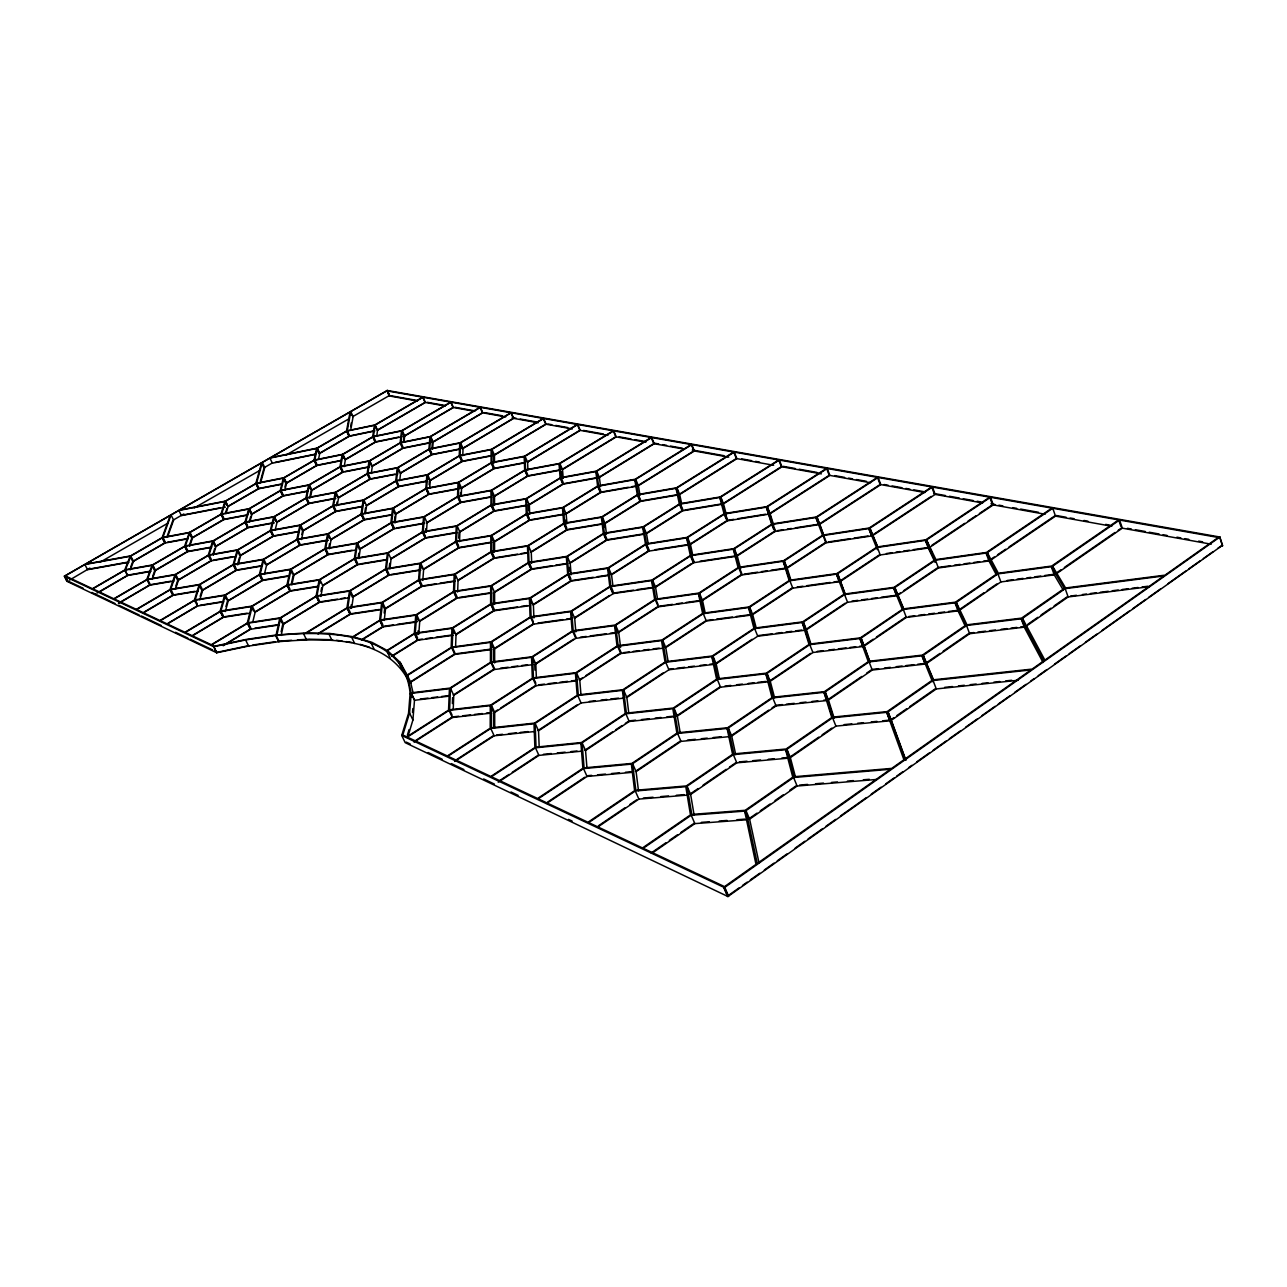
<?xml version="1.0" encoding="UTF-8"?>
<svg xmlns="http://www.w3.org/2000/svg" width="1287" height="1287" viewBox="0 0 1287 1287"><rect width="100%" height="100%" fill="white"/><g stroke="black" fill="none" stroke-linecap="round" stroke-linejoin="round"><path stroke-width="1.5" d="M493.613 727.992L493.613 712.853M493.613 661.325L493.629 649.275M493.629 604.665L493.629 592.744M493.645 552.187L493.645 542.165M493.645 505.678L493.645 496.637M493.661 462.95L493.661 455.453M491.377 705.228L491.328 727.798L534.555 723.101L577.171 695.318L575.434 673.294L532.898 678.49L491.377 705.228L494.691 712.451L494.707 727.573M494.658 668.95L491.473 661.968L491.521 642.004L530.614 617.293L570.608 611.647L572.136 615.122M517.583 606.933L494.61 610.263L491.602 603.603L491.65 585.81L528.571 562.853L566.328 556.901L567.68 574.227L570.624 580.936L532.882 604.713M494.578 557.85L491.731 551.496L491.763 535.537L526.753 514.108L562.483 507.931L563.706 523.455L566.489 529.874L530.775 552.01M526.962 505.067L494.53 510.762L491.827 504.681L491.859 490.299L525.112 470.205L559.041 463.883L560.987 468.42M523.326 462.789L494.498 468.227L491.924 462.403L491.956 449.372L543.661 418.516L577.332 424.453L579.826 430.308L527.171 462.065M490.283 705.63L490.202 728.217L447.361 755.968L407.303 737.097L449.05 710.392L490.283 705.63L492.776 711.051M490.492 642.39L490.427 662.371L449.967 688.095L411.116 692.84L407.416 675.45L451.657 647.634L490.492 642.39L492.841 647.554M455.55 634.507L493.629 610.633L490.62 603.989L490.685 586.196L453.973 591.779L416.698 614.832L415.283 633.075L417.583 638.014M457.609 580.437L493.645 558.204L490.797 551.85L490.846 535.907L456.048 541.747L420.752 563.272L419.465 579.633L422.377 585.923L436.084 583.799M459.459 531.901L493.645 511.116L490.942 505.035L490.99 490.653L457.915 496.669L424.388 516.843L423.23 531.595L425.305 536.116M461.132 488.095L493.661 468.565L491.087 462.741L491.119 449.71L459.604 455.839L427.686 474.823L426.64 488.207L429.263 493.983L459.266 488.449M453.233 709.04L453.748 695.302L450.482 688.304L490.942 662.564L531.563 657.335L533.944 662.644M455.598 646.187L456.032 634.684L452.96 628.008L491.103 604.15L529.407 598.519L531.66 603.587M457.641 592.02L458.059 580.582L455.164 574.211L491.248 551.994L527.477 546.09L528.893 549.308M459.539 541.666L459.893 532.03L457.142 525.933L491.393 505.147L525.74 499.05L527.091 502.123M461.245 496.171L461.55 488.207L458.928 482.352L491.505 462.837L524.179 456.612L526.11 461.019M462.773 455.678L463.047 448.439L460.553 442.841L511.261 412.789L543.243 418.436L491.537 449.292L460.038 455.421L462.564 461.116L492.101 455.421M452.397 703.555L452.622 697.667M458.783 538.159L459.009 532.384M460.392 496.509L460.553 492.519M450.482 688.304L449.597 709.764L490.83 705.003L532.335 678.281L531.563 657.335M490.25 649.211L455.308 653.844L452.171 647.071L452.96 628.008M457.416 597.731L454.456 591.264L455.164 574.211M458.606 545.897L456.515 541.264L457.142 525.933M490.202 496.895L461.019 502.139L458.365 496.219L458.928 482.352M460.038 455.421L460.553 442.841M451.962 628.378L451.158 647.458L407.207 675.08L400.096 662.274L387.435 650.611L414.752 633.622L451.962 628.378L454.279 633.381M419.272 621.154L456.467 598.101L453.507 591.634L454.214 574.581L418.983 580.131L382.577 602.445L380.566 619.916L382.834 624.726M423.182 569.337L458.413 547.795L455.598 541.618L456.258 526.286L422.779 532.062L388.24 552.927L386.438 568.661L389.301 574.79M426.705 522.667L460.167 502.477L457.496 496.557L458.075 482.689L426.206 488.626L393.372 508.236L391.731 522.458L394.449 528.33M429.874 480.421L461.743 461.438L459.218 455.759L459.749 443.146L429.311 449.195L398.021 467.664L396.541 480.598L398.471 484.813M418.774 634.169L419.723 621.331L416.698 614.832M422.796 580.437L423.616 569.481L420.752 563.272M426.415 532.062L427.107 522.779L424.388 516.843M429.697 488.207L430.276 480.518L427.686 474.823M432.625 449.083L433.14 442.084L430.678 436.615L480.421 407.368L510.859 412.725L460.151 442.744L429.729 448.793L431.612 452.96M417.792 634.539L418.082 630.871M425.547 532.4L425.82 528.684M429.15 484.684L429.456 480.839M431.965 447.651L432.368 442.39L429.906 436.92L400.482 442.873L369.803 460.859L367.921 473.359L370.479 478.861L394.626 474.211M414.301 633.461L415.749 615.202L380.051 620.447L353.442 636.84L371.927 642.326L387.049 650.402L414.301 633.461L417.39 640.041L391.875 655.952M418.548 579.987L419.835 563.626L385.955 569.144L350.37 590.749L347.86 607.512L382.142 602.284L418.548 579.987L421.46 586.293L385.119 608.606M390.653 558.848L425.112 537.966L422.361 531.949L423.536 517.181L391.28 522.908L357.496 543.162L355.228 558.285L358.043 564.253M428.426 494.305L425.804 488.529L426.866 475.144L396.106 481.016L363.931 500.064L361.888 513.786L364.559 519.514L391.763 514.607M400.193 473.133L431.435 454.665L428.925 449.115L429.906 436.92M429.729 448.793L430.678 436.615M412.5 712.483L412.821 708.558M407.899 736.582L412.918 719.996L414.494 700.289L411.229 693.371L449.436 688.706L448.536 710.167L406.805 736.856L402.815 734.99L409.572 712.982L411.229 693.371M384.186 613.03L384.62 609.121L381.644 602.799L347.361 608.027L306.467 632.963L329.601 633.413L352.96 636.695L379.633 620.286L381.644 602.799M389.301 567.229L389.736 563.272M394.401 521.508L394.996 516.135M403.474 440.299L403.925 436.341L401.496 430.984L373.037 436.856L342.937 454.375L340.717 466.473L343.227 471.846M384.25 620.463L385.537 608.751L382.577 602.445M389.961 568.854L391.055 558.976L388.24 552.927M395.045 522.956L396.042 514.028L393.372 508.236M399.742 480.662L400.563 473.23L398.021 467.664M404.021 441.972L404.681 436.036L402.252 430.678L451.061 402.188L480.035 407.287L482.432 412.741L432.77 442.004L403.362 447.908L400.9 442.487L402.252 430.678M385.553 569.015L387.371 553.281L354.745 558.751L319.948 579.697L316.988 595.817L349.967 590.604L385.553 569.015L388.417 575.144L352.895 596.75M359.877 548.922L393.613 528.667L390.878 522.795L392.535 508.558L361.422 514.221L328.346 533.896L325.675 548.471L328.442 554.295L352.011 550.257M366.2 505.614L398.31 486.55L395.72 480.92L397.216 467.985L367.503 473.761L335.971 492.294L333.542 505.55L336.18 511.148L362.451 506.306M370.286 462.58L371.959 466.2L402.59 448.214L400.128 442.792L401.496 430.984M351.657 608.14L353.298 596.895L350.37 590.749M358.88 558.558L360.263 549.05L357.496 543.162M365.428 513.593L366.57 505.711L363.931 500.064M371.267 473.471L372.313 466.28L369.803 460.859M376.721 436.02L377.558 430.26L375.16 425.032L423.069 397.249L450.691 402.123L453.056 407.448L404.327 435.955L401.898 430.614L373.439 436.47L375.868 441.763L398.632 437.113M350.756 608.494L351.303 604.745M358.285 556.981L358.848 553.185M364.881 511.953L365.46 508.011M346.943 607.866L349.469 591.103L316.489 596.299L280.614 617.985L276.962 634.909L305.807 632.963L346.943 607.866L349.919 614.108L319.128 632.931M322.442 585.553L357.175 564.591L354.359 558.622L356.628 543.484L325.193 548.922L291.152 569.24L287.805 584.748L289.961 589.189M330.711 539.51L363.738 519.835L361.052 514.108L363.127 500.386L333.092 505.968L300.691 525.096L297.651 539.156L300.386 544.835L326.914 540.186M338.224 497.715L369.691 479.182L367.133 473.68L369.015 461.164L340.283 466.875L309.379 484.909L306.612 497.731L309.202 503.185L332.416 498.809M314.784 459.926L342.599 454.295L345.061 459.604L375.112 442.068L372.683 436.776L374.404 425.337L346.846 431.113L317.31 448.198L314.784 459.926L317.262 465.17L341.361 460.344M373.439 436.47L375.16 425.032M320.881 596.492L322.828 585.698L319.948 579.697M329.44 548.793L331.081 539.639L328.346 533.896M337.21 505.437L338.561 497.812L335.971 492.294M344.16 466.634L345.399 459.684L342.937 454.375M350.691 430.148L353.105 416.666L350.772 411.599L386.84 390.862L422.715 397.184L425.048 402.397L377.204 430.196L374.823 424.967L347.265 430.743L349.662 435.923L373.278 431.016M320.978 591.425L321.621 587.837M328.925 547.297L329.585 543.629M336.406 505.743L337.097 501.946M350.643 426.657L351.335 422.828M347.265 430.743L350.772 411.599M283.22 623.922L319.031 602.236L316.103 596.154L319.079 580.051L287.307 585.215L252.236 606.241L248.15 622.731L251.142 628.748M293.613 574.951L327.606 554.617L324.839 548.793L327.509 534.218L297.184 539.591L263.867 559.33L260.167 574.259L262.982 580.035L287.87 575.9M303.024 530.582L335.376 511.47L332.738 505.871L335.183 492.615L306.161 498.133L274.421 516.747L271.058 530.324L273.745 535.859L299.131 531.29M280.984 490.283L309.041 484.829L311.599 490.202L342.455 472.152L339.945 466.779L342.165 454.681L314.35 460.312L284.057 477.879L280.984 490.283L283.526 495.624L307.85 490.926M346.525 431.048L350.032 412.033L270.688 457.657L316.988 448.117L346.525 431.048L348.922 436.213L319.433 453.297L316.988 448.117M291.473 583.204L293.13 575.418M301.818 534.555L302.574 531.016L299.887 525.418L270.592 530.743L237.966 549.935L233.961 564.317L236.036 568.548M309.588 497.972L311.164 490.604M281.193 635.424L283.607 624.082L280.614 617.985M291.908 584.829L293.983 575.08L291.152 569.24M301.512 539.543L303.378 530.694L300.691 525.096M310.376 497.667L311.937 490.299L309.379 484.909M318.5 459.282L319.755 453.378L317.31 448.198M281.129 631.853L282.706 624.42M279.729 618.339L276.11 634.974L246.058 639.446L214.43 646.187L211.663 644.884L247.635 623.23L279.729 618.339L281.966 622.908M254.81 612.033L289.816 591.006L286.937 585.086L290.299 569.578L259.668 574.726L225.37 595.125L220.962 610.971L223.15 615.379M266.296 564.913L299.565 545.157L296.83 539.478L299.887 525.418M245.769 521.911L274.099 516.634L276.737 522.104L308.413 503.507L305.823 498.037L308.607 485.215L280.534 490.685L249.421 508.783L245.769 521.911L247.522 525.53M314.028 460.215L316.57 448.487L269.916 458.108L262.323 462.467L256.547 483.188L283.735 477.799L314.028 460.215L316.505 465.476L286.245 483.059L283.735 477.799M284.942 487.017L285.811 483.445L283.301 478.185L256.113 483.574L225.611 501.222L221.702 513.915L249.115 508.687L280.212 490.588L283.301 478.185M252.928 621.38L255.164 612.178L252.236 606.241M264.35 574.404L266.634 565.025L263.867 559.33M275.161 530.019L277.059 522.216L274.421 516.747M284.829 490.283L286.567 483.156L284.057 477.879M247.281 623.069L251.367 606.579L220.447 611.454L185.28 632.448L211.309 644.707L247.281 623.069L250.257 629.086L226.319 643.532M227.912 600.772L262.146 580.373L259.33 574.597L263.047 559.668L233.462 564.768L199.903 584.571L195.19 599.839L197.345 604.134M240.363 555.373L272.941 536.18L270.254 530.63L273.632 517.052L245.302 522.329L213.352 540.99L209.057 554.89L211.792 560.392M225.338 611.534L228.249 600.9L225.37 595.125M238.208 564.526L240.685 555.485L237.966 549.935M249.951 521.669L252.027 514.14L249.421 508.783M260.634 482.722L264.784 467.567L262.323 462.467M225.949 606.547L227.413 601.238M237.403 564.848L239.398 557.609M249.179 521.991L250.74 516.328M260.392 481.177L264.012 468.018L261.567 462.918L179.665 510.006L225.322 501.126L255.807 483.494L261.567 462.918M220.109 611.309L224.533 595.447L194.691 600.305L160.312 620.672L184.958 632.287L220.109 611.309L223.037 617.181L192.953 635.167M202.413 590.089L235.907 570.286L233.14 564.639L237.162 550.241L208.574 555.324L175.724 574.565L170.769 589.285L173.584 594.867L194.723 591.36M185.392 545.913L213.031 540.878L215.717 546.315L247.635 527.638L244.997 522.216L248.648 509.089L221.235 514.317L189.929 532.48L185.392 545.913L188.079 551.286L211.776 547.023M407.384 735.167L409.057 729.616M200.161 596.299L201.914 590.54L199.083 584.893L170.254 589.736L136.631 609.507L159.99 620.527L194.369 600.176L199.083 584.893M213.127 553.716L214.72 548.471M225.756 512.21L226.866 508.574M199.823 599.822L202.735 590.218L236.245 570.398L261.872 566.023M213.385 555.147L216.023 546.428L247.941 527.75L274.388 522.876M225.949 513.738L228.169 506.451L225.611 501.222M401.721 735.456L408.526 713.336L410.119 693.387C404.054 630.051 323.423 630.678 276.19 635.44L245.592 639.945L213.803 646.717L64.366 576.19L387.226 390.476L1219.867 537.017L724.452 887.596L401.721 735.456L405.196 742.663L727.927 896.524L1222.409 545.382M147.555 579.263L175.434 574.436L208.269 555.196L212.564 541.296L184.926 546.332L152.751 565.057L147.555 579.263L150.338 584.716L170.769 581.225M162.87 537.371L189.623 532.384L220.93 514.221L224.871 501.512L178.877 510.472L171.042 514.977L162.87 537.371L165.508 542.615M175.434 589.333L178.507 580.083L211.309 560.826L236.084 556.483M189.752 546.219L192.567 537.789L223.841 519.61L247.329 515.186M175.869 585.939L177.703 580.389L174.935 574.887L147.056 579.697L114.141 598.922L136.342 609.378L169.948 589.607L174.935 574.887M189.559 544.835L191.795 538.095L189.157 532.786L162.387 537.773L130.872 556L125.482 569.723L152.461 564.929L184.62 546.219L189.157 532.786M152.252 579.359L155.47 570.447L187.596 551.705L211.293 547.442M167.535 537.001L173.616 520.109L171.042 514.977M152.767 576.109L154.697 570.752L151.979 565.363L125 570.141L92.777 588.835L113.867 598.777L146.766 579.568L151.979 565.363M166.763 537.339L172.812 520.575M162.114 537.66L170.254 515.427L85.698 564.06L130.598 555.887L162.114 537.66L164.752 542.921L133.285 561.148M130.212 569.884L133.558 561.261L165.026 543.034L187.982 538.803M130.791 566.73L132.802 561.566L130.116 556.306L84.878 564.526L65.203 575.852L67.905 581.032L83.301 588.352M65.203 575.852L92.503 588.722L124.726 570.028L130.116 556.306M64.591 575.933L67.069 581.386L216.715 652.766L248.632 646.058L279.215 641.634C323.182 638.191 384.523 635.118 408.413 680.55M728.378 895.479L739.365 887.692M742.502 885.472L747.216 882.126M750.353 879.906L759.764 873.229M764.301 870.012L774.034 863.11M777.268 860.81L787 853.908M795.109 848.165L804.825 841.264M808.075 838.963L822.666 828.603M825.9 826.302L835.633 819.417M840.491 815.958L866.424 797.57M871.283 794.111L881.016 787.21M885.874 783.767L893.982 778.008M896.733 776.061L902.814 771.75M908.606 767.647L911.872 765.331M916.762 761.856L929.809 752.605M933.075 750.289L946.122 741.039M949.372 738.722L960.794 730.63M965.684 727.155L977.106 719.063M981.997 715.588L995.044 706.338M998.294 704.021L1009.716 695.929M1014.606 692.454L1026.029 684.362M1030.919 680.887L1034.185 678.571M1038.223 675.707L1046.846 669.594M1054.52 664.14L1065.909 656.064M1069.159 653.748L1080.549 645.672M1085.44 642.213L1096.83 634.137M1101.704 630.662L1129.375 611.035M1132.64 608.735L1145.655 599.501M1148.905 597.184L1160.295 589.108M1167.92 583.703L1185.633 571.138M1188.866 568.838L1200.144 560.842M1203.361 558.558L1213.03 551.705M1217.872 548.278L1221.09 545.978M748.825 818.838L757.013 813.127M760.279 810.842L770.109 803.989M775.015 800.562L783.204 794.851M789.751 790.282L796.315 785.713M893.693 717.792L890.491 720.028L882.769 720.8M896.91 715.556L906.547 708.847M909.748 706.611L935.44 688.69M1027.927 624.195L1037.756 617.342M1041.022 615.041L1050.868 608.188M1054.133 605.904L1067.245 596.766M759.008 862.821L749.613 819.159L797.12 786.035L876.19 779.488M905.951 760.36L891.328 720.302L936.292 688.947L1018.194 680.26M1149.05 586.727L1068.146 596.959L1025.53 626.689L1022.489 618.339L1065.186 588.642L1163.915 575.933L1044.867 660.118L1022.489 618.339M932.206 680.276L887.177 711.582L833.075 717.068L825.192 691.875L869.079 661.904L921.975 655.807L932.496 681.66M745.993 810.617L793.596 777.509L890.524 769.256L757.287 863.464L745.993 810.617L749.613 819.159M888.014 711.856L933.059 680.517L1031.016 669.916L905.179 758.896L888.014 711.856L891.328 720.302M651.19 852.959L666.055 842.679M669.353 840.395L677.605 834.7M680.92 832.416L694.127 823.294M789.574 757.335L818.87 737.097M822.12 734.845L831.885 728.104M939.977 653.41L925.578 663.352L917.744 664.237M943.178 651.19L968.773 633.51M1056.241 573.069L1061.131 569.691M1064.381 567.438L1114.928 532.512M1118.194 530.26L1121.444 528.008M651.93 853.297L694.867 823.616L746.299 819.803M795.205 776.029L790.363 757.625L835.939 726.125L890.025 720.784L886.711 712.338L832.576 717.808L786.92 749.275L794.111 776.721L891.746 768.387L903.941 759.764L886.711 712.338M933.043 679.423L926.415 663.593L969.626 633.719L1024.243 627.171L1043.081 662.515M1055.469 574.388L1122.344 528.169L1211.212 544.208M691.216 815.218L643.21 848.294L724.533 886.63L755.984 864.381L744.658 811.116L691.216 815.218L694.867 823.616M923.246 655.324L966.553 625.498L1021.202 618.806L1043.709 660.939L1032.174 669.079L933.509 679.793L923.246 655.324L926.415 663.593M1052.573 566.216L1119.561 520.061L1218.306 537.467L1165.025 575.144L1065.572 587.966L1052.573 566.216L1054.31 571.122M689.912 794.159L698.149 788.529M703.088 785.134L726.174 769.336M729.472 767.068L736.051 762.564M861.759 676.463L827.702 699.79L823.76 700.208M866.618 673.133L871.476 669.803M960.07 609.137L984.056 592.696M987.258 590.508L996.846 583.944M694.143 815.25L690.636 794.465L736.808 762.837L789.076 758.091M834.153 718.13L828.474 700.031L872.264 670.044L925.144 664.06L921.975 655.807M959.282 610.424L1000.884 581.933L1054.23 574.855L1063.239 590.025M785.617 749.758L792.792 777.203L745.205 810.295L691.779 814.414L687.065 786.228L733.333 754.632L785.617 749.758L788.384 756.434M956.273 602.364L997.94 573.889L1051.318 566.682L1064.301 588.449L1021.605 618.114L966.971 624.806L956.273 602.364L958.686 608.815M598.326 825.884L624.903 807.834M629.874 804.455L636.518 799.935M730.984 735.794L768.757 710.134M772.055 707.898L775.337 705.678M873.165 639.237L863.448 645.833L859.603 646.299M876.415 637.033L905.581 617.229M990.99 559.218L994.256 556.998M997.522 554.777L1005.694 549.243M1008.96 547.023L1054.68 515.958M597.329 827.332L638.883 799.114L687.419 795.109M735.714 754.649L731.708 736.051L776.077 705.919L827.235 700.498L832.303 716.795M870.109 662.178L864.221 646.058L906.354 617.422L958.059 610.891L965.475 626.544M990.17 560.505L1055.501 516.119L1111.759 526.254M902.541 609.282L860.327 637.869L810.231 643.999L803.378 622.055L844.562 594.594L893.628 587.966L902.589 610.07M635.295 791.006L588.674 822.586L642.486 847.956L690.475 814.896L685.794 786.695L635.295 791.006L638.883 799.114M823.953 692.342L831.788 717.535L786.132 748.986L733.863 753.876L728.313 727.992L772.763 697.892L823.953 692.342L826.576 698.873M861.083 638.079L903.313 609.475L955.034 602.815L965.7 625.273L922.425 655.099L869.529 661.212L861.083 638.079L864.221 646.058M987.274 552.606L1052.75 508.268L1118.676 519.9L1051.704 566.039L998.342 573.246L987.274 552.606L989.59 558.928M635.424 771.363L680.308 741.119M769.529 681.032L810.553 653.394M900.289 592.953L897.039 595.141L881.354 597.232M903.538 590.765L937.628 567.792M638.481 790.717L636.1 771.637L681 741.392L728.506 736.711M774.613 697.844L770.253 681.257L812.917 652.509L862.998 646.508L859.877 638.529L809.764 644.658L767.02 673.374L773.262 697.184L824.42 691.634L868.291 661.679L859.877 638.529M903.796 609.62L897.795 595.334L938.4 567.969L988.963 560.955L996.363 574.822M727.091 728.458L732.593 754.343L686.341 785.923L635.842 790.25L632.593 763.69L677.589 733.461L727.091 728.458L729.118 733.284M894.803 587.532L935.488 560.199L986.083 553.056L997.119 573.712L955.453 602.155L903.747 608.831L894.803 587.532L897.795 595.334M843.838 594.417L802.654 621.862L755.115 627.992L749.645 607.142L789.832 580.743L836.47 574.163L839.43 581.708L792.824 588.175L752.702 614.607L756.209 627.959M989.751 497.168L925.787 539.8L877.75 546.862L869.899 528.153L932.448 487.065L989.751 497.168L992.502 504.745L979.407 513.497M583.526 768.596L538.223 798.809L587.998 822.264L634.604 790.701L631.37 764.14L583.526 768.596L587.049 776.447L632.882 772.28M765.813 673.825L772.023 697.651L727.605 727.734L678.12 732.737L674.018 708.284L717.293 679.423L765.813 673.825L769.047 681.708L720.559 687.194L677.364 716.071L680.244 733.107M926.543 539.945L990.523 497.297L1051.913 508.124L986.469 552.445L935.89 559.588L926.543 539.945L931.965 552.976M547.667 802.058L584.797 777.235M676.689 715.813L719.867 686.968M805.759 629.568L845.205 603.201M931.933 545.238L964.671 523.359M967.937 521.171L976.125 515.685M546.669 803.426L587.049 776.447M811.083 644.481L806.466 629.761L847.586 602.284L896.621 595.768L893.628 587.966M929.407 547.586L993.274 504.89L1045.092 514.237M582.094 742.776L625.868 713.818L672.828 708.719L676.898 733.188L631.917 763.4L584.089 767.872L582.094 742.776L585.537 750.482L586.969 767.953M802.203 622.49L809.04 644.449L766.296 673.149L717.792 678.764L712.966 656.193L754.649 628.619L802.203 622.49L805.308 630.212L757.753 636.212L716.151 663.819L719.417 678.957M837.612 573.729L877.348 547.442L925.401 540.395L934.716 560.022L894.047 587.339L844.996 593.967L837.612 573.729L845.302 594.24M584.909 750.208L612.419 731.965M615.653 729.826L622.12 725.53M625.353 723.391L628.587 721.235M715.492 663.593L752.091 639.317M879.504 554.81L839.864 581.097L834.04 581.917M585.537 750.482L629.23 721.492L674.227 716.714M840.572 581.274L880.228 554.97L928.265 548.021L935.07 562.403M876.624 547.281L836.904 573.552L790.282 580.131L784.25 560.859L823.053 535.537L868.789 528.571L877.364 549.662M931.74 486.936L869.192 528.008L823.471 534.974L816.955 517.117L878.12 477.477L931.74 486.936L934.459 494.272M535.472 747.811L491.425 776.737L537.596 798.503L582.882 768.323L580.92 743.21L535.472 747.811L538.931 755.389L582.384 751.109M711.808 656.627L716.618 679.198L673.342 708.027L626.399 713.127L623.552 689.961L665.717 662.258L711.808 656.627L713.722 661.196M499.276 780.855L509.041 774.436M512.29 772.28L538.336 755.131M626.222 697.264L663.432 672.763M752.026 614.414L792.132 587.998M872.039 535.392L931.177 496.444M498.23 782.206L538.931 755.389M628.78 713.03L626.849 697.49L668.918 669.771L713.078 664.478M877.766 547.522L872.731 535.537L935.182 494.417L982.624 502.96M822.377 535.392L783.59 560.698L739.172 567.213L734.346 548.809L772.264 524.404L815.894 517.519L818.693 524.678L775.096 531.467L737.242 555.904L740.652 568.87M622.409 690.379L625.225 713.577L581.467 742.519L536.035 747.12L535.135 723.342L577.766 695.543L622.409 690.379L623.728 693.403M748.519 607.561L753.957 628.426L712.29 655.984L666.216 661.615L662.628 640.186L703.281 613.674L748.519 607.561L750.964 613.529M537.934 730.549L577.203 704.874M665.154 647.361L705.71 620.849M786.518 568.001L825.24 542.68M539.173 746.733L538.529 730.791L581.064 702.975L623.761 698.133M668.098 661.293L665.765 647.57L706.338 621.026L751.576 615.025M791.038 580.517L787.177 568.162L825.916 542.824L871.637 535.955L868.789 528.571M454.665 761.454L494.16 735.794L535.424 731.434M580.984 694.932L579.777 680.179L620.784 653.539L662.66 648.246M705.244 613.159L702.509 600.45L741.682 574.999L786.084 568.581L789.945 580.936M824.356 536.872L819.755 524.276L880.823 484.604L924.886 492.551M877.444 477.364L816.296 516.972L772.683 523.857L767.358 506.772L827.187 468.5L877.444 477.364L880.147 484.491L819.095 524.131M490.765 728.458L447.892 756.225L490.846 776.463L534.877 747.554L534.008 723.761L490.765 728.458L494.16 735.794M576.544 672.876L617.631 646.251L661.518 640.604L665.073 662.049L622.924 689.719L578.281 694.883L576.544 672.876L579.777 680.179M783.156 561.277L789.156 580.566L748.97 606.949L703.748 613.062L699.501 593.21L738.738 567.792L783.156 561.277L785.36 566.747M455.775 760.134L493.613 735.553M579.198 679.97L582.48 677.831M585.746 675.707L620.189 653.329M701.882 600.273L741.039 574.839M494.16 712.226L497.474 710.086M500.788 707.947L535.585 685.488M618.146 632.207L657.721 606.676M736.614 555.743L774.468 531.322M494.691 712.451L536.148 685.698L576.737 680.823M620.591 647.329L618.725 632.4L658.317 606.837L701.431 600.852L698.407 593.629L655.292 599.71L615.62 625.241L618.13 645.64L621.283 652.927M766.328 507.175L771.637 524.259L733.735 548.664L691.344 555.131L687.58 537.532L724.661 513.963L766.328 507.175L772.071 523.68M415.218 740.797L451.866 717.293M535.263 663.819L573.584 639.237M654.97 587.049L691.553 563.577M769.513 513.593L829.23 475.289L827.219 470.109M414.06 742.1L452.38 717.519L491.65 713.078M536.357 677.412L535.81 664.012L575.804 638.352L615.669 633.075M657.496 598.632L655.55 587.21L693.806 562.676L736.18 556.306M773.712 525.193L770.125 513.722L829.858 475.418L870.479 482.738M686.566 537.918L690.315 555.534L652.01 580.035L610.826 586.084L608.606 567.985L646.042 544.321L686.566 537.918L689.414 544.803L648.905 551.109L611.534 574.79L612.902 585.714M535.859 683.268L533.413 677.879L532.625 656.933L572.699 631.306L614.559 625.643L617.647 632.802M733.3 549.211L738.094 567.631L698.873 593.05L655.759 599.131L652.589 580.196L690.91 555.678L733.3 549.211L735.456 554.536M607.593 568.371L609.797 586.47L571.09 611.084L531.097 616.73L530.405 598.133L568.21 574.372L607.593 568.371L609.797 573.471M719.787 497.458L724.066 513.835L687.001 537.387L646.492 543.79L643.677 526.93L679.922 504.15L719.787 497.458L722.538 504.198L682.673 510.81L646.492 533.622L648.085 543.034M651.544 580.598L654.681 599.533L615.041 625.048L573.198 630.71L571.637 611.261L610.36 586.647L651.544 580.598L653.024 584.105M453.233 695.093L493.613 669.353M574.147 618.017L609.427 595.543M726.849 520.688L689.864 544.272L655.147 549.678M453.748 695.302L494.144 669.546L532.818 664.655M575.82 631.901L574.694 618.194L613.336 593.564L652.557 587.886M692.728 555.035L690.443 544.401L727.445 520.817L769.095 514.124M494.128 648.68L533.14 623.97M610.987 574.645L648.358 550.965L645.495 544.176L642.696 527.316L603.893 533.638L567.294 556.515L568.677 573.841L570.881 578.877M722.94 503.7L781.37 466.666L778.732 459.958L734.282 452.123L676.978 487.934L680.34 503.651L683.091 510.312M494.658 662.934L494.642 648.873L533.671 624.147L571.75 618.854M726.415 514.8L723.519 503.812L781.965 466.779L821.347 473.873M645.495 544.176L608.059 567.824L568.677 573.841M778.732 459.958L720.205 496.943L680.34 503.651M720.784 497.072L779.327 460.054L826.544 468.388L766.73 506.644L725.08 513.433L720.784 497.072L723.519 503.812M567.68 574.227L529.89 597.972L491.602 603.603M676.013 488.32L679.359 504.021L643.13 526.801L604.343 533.124L602.348 516.972L637.805 494.916L676.013 488.32L678.056 493.227M410.424 681.885L454.295 654.23M645.945 533.478L682.11 510.682L679.359 504.021M491.682 649.533L454.794 654.423L410.633 682.255L412.966 692.422M533.928 617.969L533.397 604.874L571.138 581.097L608.558 575.482M569.674 562.982L606.193 540.106L603.362 533.51L601.399 517.342L564.189 523.584L528.41 545.72L529.037 562.322L531.933 568.87L551.801 565.765M679.15 494.385L736.341 458.542L733.719 452.027L691.811 444.626L635.714 479.343L638.239 494.433L640.958 500.9L677.235 494.707M456.032 634.684L494.128 610.794L530.485 605.55M571.138 574.742L570.189 563.127L606.708 540.234L643.564 534.314M681.579 503.281L679.697 494.498L736.904 458.639L773.648 465.267M490.62 603.989L452.477 627.831L415.283 633.075M603.362 533.51L566.779 556.37L529.037 562.322M733.719 452.027L676.431 487.821L638.239 494.433M527.477 546.09L528.088 562.709L491.167 585.665L454.456 591.264M634.781 479.697L637.29 494.803L601.833 516.843L564.639 523.085L563.416 507.561L598.101 486.213L634.781 479.697L636.775 484.491M494.111 592.213L530.984 569.24M604.617 523.326L640.009 501.27L637.29 494.803M392.278 656.161L417.841 640.218L453.088 635.328M494.61 604.295L494.594 592.374L531.467 569.385L567.229 563.819M606.483 534.298L605.131 523.455L640.524 501.399L678.732 494.868M637.869 485.601L693.87 450.884L691.28 444.53L651.689 437.564L596.75 471.219L598.519 485.746L601.206 492.036L628.217 487.29M419.723 621.331L456.933 598.262L491.698 593.034M531.708 563.288L531.258 552.155L566.988 530.003L602.219 524.147M639.993 495.205L638.384 485.714L694.385 450.981L728.715 457.158M362.693 639.012L382.657 626.689L379.633 620.286M565.653 513.77L600.289 492.39L597.602 486.1L595.849 471.573L560.601 477.992L526.64 498.696L527.203 513.626L529.263 518.307M361.486 640.186L383.092 626.866L416.795 621.991M458.059 580.582L494.111 558.349L528.41 552.831M566.94 523.648L566.151 513.883L600.788 492.503L635.521 486.422M453.507 591.634L416.248 614.671L380.566 619.916M563.706 523.455L527.927 545.591L491.731 551.496M691.28 444.53L635.199 479.231L598.519 485.746M490.797 551.85L454.697 574.066L419.465 579.633M597.602 486.1L562.918 507.448L527.203 513.626M525.74 499.05L526.286 513.98L491.296 535.424L456.515 541.264M494.095 541.682L529.037 520.221L526.286 513.98M598.905 477.316L653.748 443.645L651.833 439.012M385.537 608.751L421.895 586.438L455.18 581.257M494.562 551.833L494.562 541.811L529.504 520.35L565.218 514.253M600.53 486.566L599.388 477.429L654.246 443.725L684.427 449.179M528.877 504.729L562.773 484.009L560.135 477.879L559.041 463.883M318.002 634.024L350.337 614.269L380.807 609.684M423.616 569.481L458.848 547.924L491.714 542.487M529.713 514.237L529.327 504.842L563.239 484.121L598.487 477.783M562.049 469.482L615.781 436.792L613.272 430.775L577.783 424.533L525.032 456.274L525.546 469.771L528.153 475.74L560.167 469.835M353.298 596.895L388.819 575.273L420.817 570.125M459.893 532.03L494.095 511.229L526.528 505.534M563.239 478.378L562.516 469.594L616.264 436.888L645.849 442.213M455.598 541.618L420.318 563.127L386.438 568.661M560.135 477.879L526.174 498.584L491.827 504.681M494.095 496.187L527.284 476.077L524.678 470.109L524.179 456.612M283.607 624.082L319.417 602.38L348.52 597.86M391.055 558.976L425.53 538.095L457.046 532.721M494.53 505.341L494.53 496.299L527.734 476.174L559.748 470.286M490.942 505.035L456.708 525.82L423.23 531.595M613.272 430.775L559.459 463.449L525.546 469.771M559.909 463.545L613.738 430.872L651.19 437.467L596.267 471.122L561.019 477.525L559.909 463.545L562.516 469.594M223.246 645.752L250.611 629.246L278.941 624.999M322.828 585.698L357.561 564.736L386.341 559.958M427.107 522.779L460.585 502.59L491.714 496.991M527.911 469.916L527.606 462.162L580.276 430.389L607.898 435.376M316.103 596.154L280.244 617.824L248.15 622.731M422.361 531.949L387.837 552.799L355.228 558.285M524.678 470.109L491.425 490.202L458.365 496.219M354.359 558.622L319.562 579.568L287.805 584.748M457.496 496.557L423.986 516.731L391.731 522.458M577.332 424.453L524.597 456.177L491.924 462.403M286.937 585.086L251.882 606.097L220.962 610.971M390.878 522.795L357.11 543.034L325.675 548.471M491.087 462.741L458.51 482.255L426.64 488.207M255.164 612.178L290.186 591.135L317.969 586.679M360.263 549.05L393.999 528.78L424.34 523.455M461.55 488.207L494.079 468.661L524.823 462.87M324.839 548.793L290.798 569.111L260.167 574.259M425.804 488.529L392.985 508.124L361.888 513.786M395.656 513.915L426.705 495.334M494.079 455.035L545.704 424.147L543.854 419.868M191.602 636.325L223.375 617.326L250.434 613.111M293.983 575.08L327.976 554.745L355.469 550.048M396.042 514.028L428.828 494.401L458.832 488.883M494.498 462.612L494.481 455.131L546.122 424.227L572.329 428.957M259.33 574.597L225.032 594.98L195.19 599.839M361.052 514.108L327.992 533.767L297.651 539.156M459.218 455.759L427.3 474.726L396.541 480.598M228.249 600.9L262.5 580.501L289.302 576.045M331.081 539.639L364.108 519.948L391.312 515.057M430.276 480.518L462.146 461.518L491.698 455.839M296.83 539.478L263.529 559.218L233.961 564.317M395.72 480.92L363.561 499.951L333.542 505.55M168.066 623.214L197.249 605.904M462.66 448.359L513.288 418.307L511.454 414.124M166.666 624.372L197.571 606.032L223.681 601.833M266.634 565.025L299.919 545.286L328.346 540.299M366.57 505.711L398.68 486.647L427.525 481.209M463.047 448.439L513.69 418.372L538.175 422.796M233.14 564.639L199.582 584.443L170.769 589.285M332.738 505.871L300.354 524.983L271.058 530.324M428.925 449.115L397.651 467.567L367.921 473.359M303.378 530.694L335.73 511.566L362.001 506.724M400.563 473.23L431.821 454.745L460.344 449.131M270.254 530.63L237.645 549.806L209.057 554.89M367.133 473.68L335.634 492.197L306.612 497.731M400.9 442.487L430.308 436.534L480.035 407.287M144.241 612.001L172.78 595.189L169.948 589.607M142.857 613.143L173.085 595.334L198.069 591.183M240.685 555.485L273.278 536.293L298.664 531.724M338.561 497.812L370.045 479.263L397.908 473.906M433.14 442.084L482.818 412.805L505.662 416.924M118.694 603.378L149.839 585.151L173.986 581.032M311.937 490.299L342.792 472.249L369.61 466.972M404.681 436.036L453.426 407.512L474.71 411.341M274.099 516.634L305.823 498.037M400.128 442.792L369.449 460.762L340.717 466.473M277.059 522.216L308.751 503.603L335.843 498.487M372.313 466.28L402.96 448.294L430.405 442.792M252.027 514.14L283.092 496.026L307.416 491.328M345.399 459.684L375.466 442.149L402.027 436.727M213.031 540.878L244.997 522.216M309.041 484.829L339.945 466.779M401.898 430.614L450.691 402.123M118.42 603.233L149.549 585.022M96.959 593.066L127.445 575.353L124.726 570.028M98.922 592.213L127.719 575.482L150.852 571.428M286.567 483.156L316.827 465.556L340.942 460.73M377.558 430.26L425.402 402.445L445.157 406.016M342.599 454.295L372.683 436.776M228.169 506.451L258.639 488.803L281.933 484.218M319.755 453.378L349.26 436.293L374.839 430.968M374.823 424.967L422.715 397.184M69.546 580.083L89.913 568.082M100.354 562.065L168.179 522.989M173.407 519.98L183.832 513.963M194.273 507.947L260.521 470.028M263.851 467.857L272.538 462.837M286.454 454.826L349.067 418.742M352.541 416.747L389.253 395.608M249.099 645.559L217.471 652.236L214.688 650.916M275.048 462.371L315.572 454.086M315.122 454.472L272.361 463.207L269.916 458.108M282.368 483.832L259.073 488.4L257.4 484.926M345.141 471.476L368.13 466.956M432.223 454.343L460.746 448.729M182.223 515.154L220.27 507.818M225.498 507.11L181.435 515.604L178.877 510.472M247.796 514.768L224.292 519.208L222.554 515.685M399.115 486.229L426.029 481.145M167.407 542.261L186.535 538.738M248.407 527.332L271.058 523.149M88.369 569.24L127.429 562.21M563.674 483.671L594.98 478.024M128.861 562.274L87.564 569.707L84.878 564.526M128.217 575.048L149.405 571.331M213.69 560.054L232.754 556.708M396.348 527.992L424.807 523.005M632.078 486.615L635.939 485.939M236.728 569.964L262.355 565.572M425.997 537.628L455.534 532.577M529.938 519.868L563.786 514.092M359.958 563.947L386.824 559.475M459.314 547.442L490.234 542.31M567.422 529.504L602.654 523.664M684.99 509.99L721.042 504.005M199.935 605.276L222.313 601.673M290.685 590.669L318.468 586.196M391.184 574.485L419.417 569.948M496.476 557.544L517.438 554.166M521.251 553.555L526.962 552.638M643.999 533.799L607.158 539.72L604.343 533.124M733.815 519.337L727.863 520.302L725.08 513.433M737.773 518.693L765.54 514.237M223.89 616.843L247.072 613.223M337.371 599.163L319.916 601.882L317.728 597.329M341.248 598.568L345.141 597.956M439.993 583.188L453.7 581.048M555.775 565.154L567.68 563.288M777.493 530.614L783.445 529.697M787.403 529.07L791.36 528.458M795.334 527.831L817.116 524.436M254.906 628.185L277.558 624.774M379.408 609.459L350.836 613.754L348.616 609.073M459.346 597.441L490.25 592.792M571.605 580.566L593.275 577.3M597.2 576.705L609.024 574.935M700.031 561.245L734.7 556.032M828.313 541.956L850.176 538.674M854.15 538.079L868.065 535.987M252.847 644.996L275.386 641.698M383.59 626.319L393.516 624.887M397.474 624.324L417.294 621.444M521.412 606.37L527.155 605.55M613.802 593.001L633.413 590.17M637.338 589.591L651.045 587.612M744.047 574.147L757.56 572.184M761.421 571.637L767.213 570.801M771.074 570.238L784.587 568.275M886.389 553.539L892.164 552.702M895.993 552.155L899.838 551.592M903.683 551.045L909.442 550.209M913.287 549.646L928.651 547.425M418.355 639.671L422.265 639.124M426.19 638.577L432.062 637.757M435.971 637.226L451.64 635.038M537.966 623.053L562.725 619.61M566.537 619.079L572.248 618.291M658.783 606.257L672.49 604.359M676.415 603.812L682.287 602.992M686.212 602.445L699.935 600.546M797.136 587.033L802.959 586.228M806.852 585.682L830.147 582.448M938.802 567.358L950.466 565.733M954.359 565.186L960.199 564.382M964.076 563.835L969.915 563.03M973.809 562.483L979.632 561.679M983.525 561.132L989.349 560.328M452.171 647.071L491.007 641.811L530.083 617.116L529.407 598.519M580.292 637.242L586.261 636.438M590.25 635.907L606.193 633.799M610.167 633.268L616.151 632.48M706.804 620.431L712.708 619.642M716.65 619.111L732.367 617.02M736.309 616.505L750.064 614.671M851.93 601.142L857.818 600.353M861.743 599.839L867.615 599.05M871.54 598.535L877.428 597.747M1007.19 580.501L1013.126 579.713M1017.068 579.182L1023.004 578.394M1026.946 577.879L1030.903 577.348M1034.845 576.817L1040.781 576.045M1044.722 575.514L1054.6 574.195M491.473 661.968L532.078 656.74L572.136 631.113L570.608 611.647M618.13 645.64L662.001 639.993L702.638 613.481L698.407 593.629M500.466 668.21L508.188 667.245M512.065 666.746L517.857 666.022M521.734 665.524L527.525 664.784M623.278 652.67L629.263 651.914M633.252 651.399L639.237 650.643M643.21 650.144L649.195 649.388M653.185 648.873L659.169 648.117M758.22 635.585L772.087 633.831M776.045 633.317L781.981 632.577M785.955 632.078L791.891 631.322M795.849 630.823L801.785 630.067M908.767 616.521L914.735 615.765M918.709 615.266L924.677 614.51M928.651 613.996L934.619 613.239M938.593 612.741L944.545 611.985M948.535 611.486L958.461 610.231M1070.511 596.042L1076.479 595.286M1082.431 594.53L1086.405 594.031M1090.379 593.516L1096.347 592.76M1100.321 592.261L1108.284 591.264M1112.258 590.749L1118.21 589.993M1122.2 589.494L1128.152 588.738M1132.126 588.239L1138.094 587.483M1142.068 586.985L1148.036 586.228M533.413 677.879L575.949 672.667L617.036 646.058L614.559 625.643M420.222 699.05L427.992 698.117M431.869 697.651L437.693 696.959M441.586 696.492L449.356 695.559M538.593 684.845L544.401 684.137M548.262 683.687L556 682.753M559.861 682.287L567.599 681.354M571.46 680.887L577.252 680.196M669.417 669.127L673.262 668.677M677.091 668.21L684.781 667.293M688.609 666.827L694.369 666.135M700.128 665.443L705.887 664.752M709.732 664.285L713.561 663.835M817.229 651.383L823.004 650.691M828.796 649.999L834.571 649.308M838.416 648.841L846.122 647.908M849.967 647.458L855.742 646.766M970.044 633.027L973.937 632.56M977.83 632.094L985.633 631.161M989.542 630.694L995.398 629.986M1001.238 629.295L1007.094 628.587M1010.987 628.12L1016.843 627.412M1020.736 626.946L1024.645 626.479M414.494 700.289L448.873 696.17M452.927 716.891L458.815 716.215M462.741 715.781L470.592 714.88M474.517 714.446L482.384 713.561M486.309 713.111L490.234 712.66M589.349 701.431L595.173 700.771M600.997 700.112L606.82 699.452M610.698 699.018L618.452 698.133M724.919 686.084L730.743 685.424M736.566 684.764L742.374 684.105M748.197 683.445L754.021 682.786M757.898 682.351L765.652 681.466M872.715 669.337L878.603 668.677M884.475 668.017L890.347 667.342M896.219 666.682L902.09 666.022M906 665.572L913.834 664.687M496.685 734.925L502.573 734.298M508.462 733.687L516.328 732.85M520.254 732.432L528.12 731.595M629.761 720.8L635.617 720.173M641.489 719.562L649.308 718.725M655.18 718.098L661.051 717.486M666.907 716.859L672.779 716.232M776.56 705.212L782.464 704.584M786.389 704.166L794.256 703.345M800.16 702.718L806.064 702.091M811.968 701.463L817.872 700.836M944.626 687.371L952.509 686.534M958.429 685.907L964.349 685.279M970.253 684.652L976.173 684.024M982.094 683.397L988.014 682.77M993.934 682.142L999.838 681.515M1005.758 680.887L1011.679 680.26M543.436 754.311L551.335 753.522M557.271 752.943L565.17 752.171M571.09 751.576L577.01 750.997M687.467 740.089L695.382 739.301M701.318 738.722L707.255 738.127M713.191 737.548L721.106 736.759M844.143 724.613L851.865 723.857M857.657 723.278L863.448 722.699M871.17 721.943L876.978 721.363M587.612 775.707L591.586 775.353M597.57 774.806L605.533 774.082M611.518 773.535L619.481 772.811M625.466 772.264L633.429 771.54M739.253 761.904L747.007 761.212M752.798 760.681L760.553 759.973M768.291 759.266L774.098 758.735M781.836 758.043L787.644 757.512M643.323 798.037L653.024 797.232M660.794 796.589L668.548 795.929M676.318 795.286L684.089 794.642M799.613 785.07L807.592 784.41M815.556 783.751L823.519 783.091M831.482 782.432L837.467 781.933M847.425 781.096L853.394 780.614M863.352 779.777L869.32 779.295M701.367 822.361L709.266 821.782M719.16 821.042L727.075 820.446M736.952 819.722L744.867 819.127M280.003 641.087L291.618 640.266M297.426 639.864L308.848 639.221M309.507 639.221L332.657 639.736M336.438 640.266L342.133 641.071M345.93 641.602L351.608 642.39M391.618 395.881L417.326 400.498M427.22 402.284L445.029 405.485M454.922 407.271L474.694 410.826M484.588 412.612L502.397 415.814M512.274 417.599L516.232 418.307M520.189 419.015L536.019 421.863M547.892 424.002L551.833 424.71M555.791 425.418L567.664 427.557M583.494 430.405L603.265 433.96M619.095 436.808L630.968 438.947M634.925 439.655L644.803 441.441M654.697 443.227L658.654 443.935M662.612 444.642L666.569 445.35M670.527 446.074L682.4 448.214M692.277 449.983L723.938 455.678M741.73 458.88L751.624 460.666M755.582 461.373L759.539 462.081M783.268 466.361L795.141 468.5M799.098 469.208L816.907 472.409M834.7 475.611L844.594 477.397M848.551 478.104L852.509 478.828M856.466 479.536L866.36 481.306M884.153 484.523L888.11 485.231M892.068 485.939L901.962 487.725M905.919 488.433L909.877 489.14M913.834 489.848L923.712 491.634M933.606 493.42L945.478 495.559M949.436 496.267L959.33 498.037M963.271 498.761L973.165 500.53M977.123 501.254L981.08 501.962M990.974 503.732L994.931 504.456M998.889 505.164L1002.846 505.871M1012.724 507.657L1016.682 508.365M1020.639 509.073L1038.448 512.29M1056.241 515.492L1066.135 517.261M1070.092 517.985L1074.05 518.693M1083.944 520.463L1087.901 521.187M1105.694 524.388L1109.651 525.096M1127.46 528.297L1131.418 529.021M1135.375 529.729L1145.253 531.499M1149.211 532.223L1159.104 533.992M1163.062 534.716L1167.019 535.424M1176.913 537.194L1180.871 537.918M1184.828 538.626L1188.77 539.333M1198.664 541.119L1202.621 541.827M417.487 401.029L389.124 395.913L386.969 390.556M360.215 644.369L369.482 647.168M91.86 592.422L95.27 594.063M95.544 594.192L114.929 603.41M118.677 605.196L139.205 614.977M141.313 615.974L161.116 625.402M175.579 632.287L187.934 638.175M190.009 639.156L212.612 649.919M406.225 742.1L410.215 743.999M428.169 752.541L442.117 759.185M451.367 763.593L463.915 769.578M483.639 778.957L494.385 784.073M510.971 791.972L518.082 795.366M568.532 819.385L572.104 821.074M400.563 666.441L403.265 668.983L407.738 677.042M67.133 581.225L64.43 576.045L67.069 581.386M125 570.141L127.719 575.482M146.766 579.568L149.839 585.151M130.598 555.887L133.558 561.261M152.751 565.057L155.47 570.447M152.461 564.929L155.18 570.318L187.307 551.592L184.62 546.219M170.254 589.736L173.085 595.334M194.369 600.176L197.571 606.032M162.387 537.773L165.026 543.034M175.724 574.565L178.507 580.083M176.818 577.203L178.201 579.954L211.004 560.698L208.269 555.196M199.903 584.571L202.735 590.218M220.447 611.454L223.375 617.326M184.926 546.332L187.596 551.705M208.574 555.324L211.309 560.826M224.533 595.447L226.689 599.79M245.592 639.945L248.632 646.058M189.929 532.48L192.567 537.789M189.623 532.384L192.262 537.676L223.536 519.514L220.93 514.221M213.352 540.99L216.023 546.428M212.564 541.296L215.251 546.734M247.635 623.23L250.611 629.246M275.563 635.488L278.603 641.666M233.462 564.768L236.245 570.398M251.367 606.579L253.571 611.035M221.235 514.317L223.841 519.61M237.162 550.241L239.897 555.807M276.19 635.44L279.215 641.634M225.322 501.126L227.863 506.354L258.317 488.706L255.807 483.494M224.871 501.512L226.576 505.003M259.668 574.726L262.5 580.501M287.307 585.215L290.186 591.135M249.115 508.687L251.705 514.044L282.77 495.929L280.212 490.588M248.648 509.089L251.255 514.446M303.442 633.461L306.483 639.703M245.302 522.329L247.941 527.75M263.047 559.668L265.122 563.931M290.299 569.578L292.422 573.954M270.592 530.743L273.278 536.293M316.489 596.299L319.417 602.38M273.632 517.052L275.611 521.155M328.893 633.944L331.949 640.282M256.113 483.574L258.639 488.803M319.079 580.051L320.511 583.043M297.184 539.591L299.919 545.286M351.56 637.049L354.633 643.468M280.534 490.685L283.092 496.026M933.67 556.563L935.392 560.167M961.775 615.636L965.91 624.34M306.161 498.133L308.751 503.603M349.469 591.103L352.397 597.248M371.058 642.856L374.163 649.372M325.193 548.922L327.976 554.745M347.361 608.027L350.337 614.269M411.116 692.84L414.398 699.758M410.119 693.387L411.824 697.248M387.435 650.611L389.012 653.925M308.607 485.215L310.312 488.819M387.033 651.415L390.17 658.027M327.509 534.218L329.569 538.529M409.572 712.982L412.918 719.996M333.092 505.968L335.73 511.566M354.745 558.751L357.561 564.736M407.416 675.45L411.18 683.252M400.096 662.274L403.265 668.983M406.949 676.898L409.363 681.997M380.051 620.447L383.092 626.866M399.115 662.757L402.3 669.465M316.57 448.487L319.015 453.684M335.183 492.615L337.13 496.75M356.628 543.484L359.411 549.388M314.35 460.312L316.827 465.556M340.283 466.875L342.792 472.249M361.422 514.221L364.108 519.948M385.955 569.144L388.819 575.273M414.752 633.622L417.841 640.218M450.434 711.55L452.091 715.105M449.05 710.392L452.38 717.519M342.165 454.681L343.822 458.22M363.127 500.386L364.43 503.201M415.749 615.202L418.018 620.077M391.28 522.908L393.999 528.78M367.503 473.761L370.045 479.263M346.846 431.113L349.26 436.293M350.032 412.033L351.592 415.411M419.835 563.626L421.991 568.275M392.535 508.558L395.206 514.35M369.015 461.164L370.688 464.784M451.657 647.634L454.794 654.423M418.983 580.131L421.895 586.438M396.106 481.016L398.68 486.647M373.037 436.856L375.466 442.149M490.942 662.564L494.144 669.546M397.216 467.985L399.131 472.152M453.973 591.779L456.933 598.262M422.779 532.062L425.53 538.095M491.521 642.004L494.642 648.873M400.482 442.873L402.96 448.294M454.214 574.581L455.678 577.766M426.866 475.144L428.796 479.424M387.355 390.476L389.639 395.527M456.048 541.747L458.848 547.924M387.146 390.492L389.511 395.527M535.135 723.342L538.529 730.791M426.206 488.626L428.828 494.401M491.65 585.81L494.594 592.374M429.311 449.195L431.821 454.745M532.898 678.49L536.148 685.698M491.103 604.15L494.128 610.794M458.075 482.689L460.698 488.529M532.625 656.933L535.81 664.012M457.915 496.669L460.585 502.59M430.308 436.534L432.77 442.004M530.614 617.293L533.671 624.147M491.763 535.537L494.562 541.811M490.846 535.907L492.937 540.604M580.92 743.21L582.303 746.299M423.069 397.249L425.402 402.445M491.248 551.994L494.111 558.349M491.393 505.147L494.095 511.229M530.405 598.133L533.397 604.874M459.749 443.146L462.242 448.761M459.604 455.839L462.146 461.518M531.097 616.73L533.397 621.862M528.571 562.853L531.467 569.385M528.088 562.709L530.26 567.599M491.859 490.299L494.53 496.299M490.99 490.653L492.985 495.141M451.061 402.188L453.426 407.512M577.766 695.543L581.064 702.975M491.956 449.372L494.481 455.131M491.119 449.71L493.034 454.021M528.41 545.72L531.258 552.155M491.505 462.837L494.079 468.661M571.637 611.261L574.694 618.194M480.421 407.368L482.818 412.805M526.753 514.108L529.504 520.35M632.593 763.69L636.1 771.637M573.97 632.48L576.303 637.773M572.699 631.306L575.804 638.352M631.37 764.14L632.77 767.325M525.112 470.205L527.734 476.174M568.21 574.372L571.138 581.097M625.868 713.818L629.23 721.492M526.64 498.696L529.327 504.842M511.261 412.789L513.69 418.372M525.032 456.274L527.606 462.162M567.294 556.515L570.189 563.127M623.552 689.961L626.849 697.49M615.62 625.241L618.725 632.4M563.416 507.561L566.151 513.883M724.79 887.419L728.635 896.283M724.452 887.596L728.297 896.46M724.082 887.66L727.927 896.524M723.809 887.628L727.654 896.492M564.639 523.085L566.73 527.895M564.189 523.584L566.988 530.003M617.631 646.251L620.784 653.539M610.826 586.084L613.062 591.264M610.36 586.647L613.336 593.564M609.797 586.47L612.773 593.404M561.019 477.525L563.014 482.126M560.601 477.992L563.239 484.121M687.065 786.228L690.636 794.465M674.018 708.284L677.364 716.071M608.606 567.985L611.534 574.79M543.661 418.516L546.122 424.227M677.589 733.461L681 741.392M665.717 662.258L668.918 669.771M602.348 516.972L605.131 523.455M601.399 517.342L603.49 522.2M603.893 533.638L606.708 540.234M577.783 424.533L580.276 430.389M596.75 471.219L599.388 477.429M595.849 471.573L597.168 474.678M598.101 486.213L600.788 492.503M662.628 640.186L665.765 647.57M652.589 580.196L655.55 587.21M656.515 600.916L658.027 604.472M655.292 599.71L658.317 606.837M744.658 811.116L746.83 816.231M643.677 526.93L646.492 533.622M728.313 727.992L731.708 736.051M642.696 527.316L644.803 532.319M647.216 545.479L649.356 550.579M646.042 544.321L648.905 551.109M733.333 754.632L736.808 762.837M635.714 479.343L638.384 485.714M613.738 430.872L616.264 436.888M717.293 679.423L720.559 687.194M637.805 494.916L640.524 501.399M703.281 613.674L706.338 621.026M712.966 656.193L716.151 663.819M691.344 555.131L694.256 562.113M690.91 555.678L693.806 562.676M690.315 555.534L693.21 562.516M699.501 593.21L702.509 600.45M793.596 777.509L797.12 786.035M679.922 504.15L682.673 510.81M651.689 437.564L654.246 443.725M687.58 537.532L690.443 544.401M772.763 697.892L776.077 705.919M786.92 749.275L790.363 757.625M676.978 487.934L679.697 494.498M754.649 628.619L757.753 636.212M767.02 673.374L770.253 681.257M691.811 444.626L694.385 450.981M734.346 548.809L737.242 555.904M739.172 567.213L742.116 574.42M738.738 567.792L741.682 574.999M749.645 607.142L752.702 614.607M724.661 513.963L727.445 520.817M724.066 513.835L726.158 518.967M825.192 691.875L828.474 700.031M832.576 717.808L835.939 726.125M772.264 524.404L775.096 531.467M771.637 524.259L773.76 529.568M784.25 560.859L787.177 568.162M789.832 580.743L792.824 588.175M803.378 622.055L806.466 629.761M734.282 452.123L736.904 458.639M809.764 644.658L812.917 652.509M767.358 506.772L770.125 513.722M773.39 525.627L775.514 530.92M779.327 460.054L781.965 466.779M823.053 535.537L825.916 542.824M844.562 594.594L847.586 602.284M869.079 661.904L872.264 670.044M816.955 517.117L819.755 524.276M823.471 534.974L826.334 542.261M827.187 468.5L829.858 475.418M933.059 680.517L936.292 688.947M903.313 609.475L906.354 617.422M869.899 528.153L872.731 535.537M877.348 547.442L880.228 554.97M878.12 477.477L880.823 484.604M935.488 560.199L938.4 567.969M925.401 540.395L928.265 548.021M966.553 625.498L969.626 633.719M955.034 602.815L958.059 610.891M932.448 487.065L935.182 494.417M986.083 553.056L988.963 560.955M1021.202 618.806L1024.243 627.171M997.94 573.889L1000.884 581.933M815.894 517.519L822.618 535.472M836.47 574.163L844.159 594.674M990.523 497.297L993.274 504.89M1065.186 588.642L1068.146 596.959M1051.318 566.682L1054.23 574.855M1052.75 508.268L1055.501 516.119M1119.561 520.061L1122.344 528.169M1119.223 521.525L1120.897 526.383M1219.819 536.952L1222.65 545.704M1219.626 536.872L1222.489 545.881M805.871 632.046L809.893 644.932M604.182 523.825L604.633 527.445M561.775 471.685L562.21 476.978M565.701 520.109L566.007 524.018M569.514 567.39L569.835 571.251M528.442 505.196L528.667 510.826M534.748 664.414L534.974 670.157M213.803 646.717L216.715 652.766L213.803 646.717"/></g></svg>
